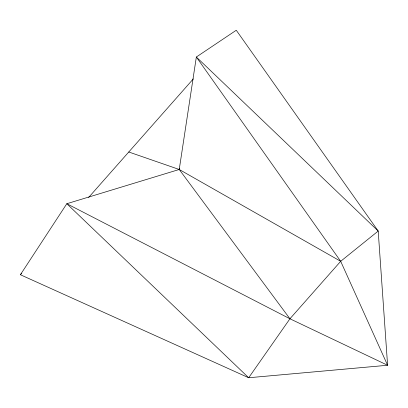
<?xml version="1.0" encoding="UTF-8"?>
<svg xmlns="http://www.w3.org/2000/svg" width="408" height="408" viewBox="0 0 408 408"><rect width="100%" height="100%" fill="white"/><g stroke="black" fill="none" stroke-linecap="round" stroke-linejoin="round"><path stroke-width="0.61" d="M179.714 168.305L179.234 169.478L66.815 203.725L20.4 274.737L248.681 377.752L387.6 365.262L378.201 231.056L236.268 30.248L196.345 57.018L179.234 169.478L289.935 318.781L387.6 365.262L340.685 261.304L196.345 57.018L378.201 231.056L340.685 261.304L289.935 318.781L248.681 377.752L66.815 203.725L289.935 318.781M20.4 274.737L21.665 273.309M88.633 197.457L193.305 78.907M128.77 151.995L179.234 169.478L340.685 261.304"/></g></svg>
